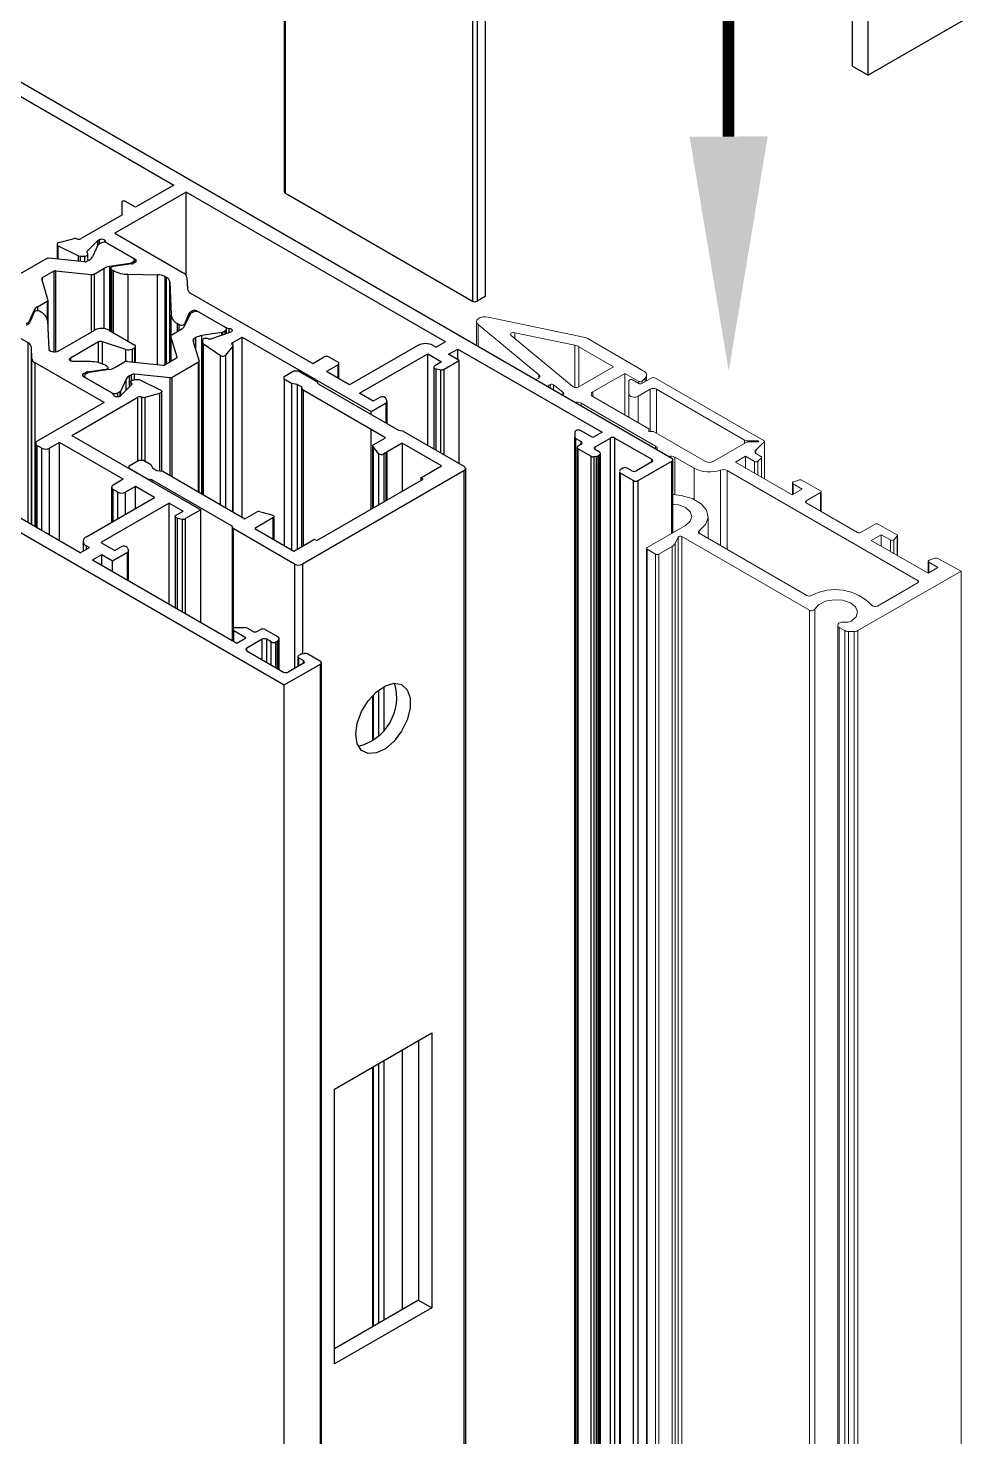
# Model space of a CAD drawing. Header units: millimetres. Extents: x 221 to 2771, y 196 to 840.
# Drawn here: x 2623.4 to 2658.4, y 594.5 to 646.4 of the extents above; entities that cross this region are included whole.
import ezdxf

# ---------------------------------------------------------------- set-up
doc = ezdxf.new("R2010")
doc.units = ezdxf.units.MM

# ---------------------------------------------------------------- blocks, each defined once
blk = doc.blocks.new('Yön Görseli')
at = {"color": 32, "const_width": 0.5}
blk.add_lwpolyline([(1544.066, -90.161), (1544.066, -99.975)], dxfattribs=at)
at = {"color": 32}
blk.add_solid([(1545.732, -99.975), (1542.399, -99.975), (1544.066, -109.975)], dxfattribs=at)
blk = doc.blocks.new('İS.GR.3D-2')
at = {"color": 252, "linetype": 'Continuous'}
for p, q in [((2666.2, 2381.307), (2666.559, 2381.515)), ((2666.2, 2381.202), (2666.2, 2381.307)), ((2666.559, 2381.515), (2666.729, 2381.515)), ((2666.729, 2381.515), (2667.405, 2381.125)), ((2666.467, 2381.047), (2666.2, 2381.202)), ((2666.2, 2381.202), (2666.2, 2375.08)), ((2666.681, 2381.016), (2666.467, 2381.047)), ((2666.467, 2381.047), (2666.467, 2374.926)), ((2666.839, 2380.924), (2666.681, 2381.016)), ((2666.681, 2381.016), (2666.681, 2374.943)), ((2666.9, 2380.798), (2666.839, 2380.924)), ((2666.839, 2380.924), (2666.839, 2375.035)), ((2669.932, 2379.048), (2666.9, 2380.798)), ((2666.9, 2380.798), (2666.9, 2375.07)), ((2667.405, 2381.125), (2667.454, 2381.033)), ((2667.454, 2381.033), (2670.413, 2379.325)), ((2670.413, 2379.325), (2670.565, 2379.301)), ((2670.565, 2379.301), (2672.827, 2377.996)), ((2669.467, 2376.453), (2669.467, 2378.75)), ((2669.678, 2378.473), (2669.479, 2378.721)), ((2669.479, 2378.721), (2669.479, 2376.46)), ((2669.503, 2378.8), (2669.932, 2379.048)), ((2670.553, 2378.844), (2669.875, 2378.453)), ((2671.996, 2378.011), (2670.553, 2378.844)), ((2670.553, 2378.844), (2670.553, 2377.08)), ((2660.488, 2378.011), (2660.847, 2378.218)), ((2660.847, 2378.218), (2661.018, 2378.218)), ((2661.018, 2378.218), (2661.292, 2378.06)), ((2669.678, 2378.473), (2669.678, 2376.575)), ((2669.875, 2378.453), (2669.875, 2376.689)), ((2660.488, 2377.913), (2660.488, 2378.011)), ((2661.164, 2377.523), (2660.488, 2377.913)), ((2661.292, 2378.06), (2661.347, 2377.937)), ((2661.347, 2377.937), (2661.505, 2377.846)), ((2661.505, 2377.846), (2661.724, 2377.811)), ((2661.724, 2377.811), (2664.756, 2376.061)), ((2672.827, 2377.83), (2666.873, 2374.394)), ((2671.235, 2377.572), (2671.996, 2378.011)), ((2672.827, 2377.83), (2672.827, 2327.992)), ((2672.886, 2377.927), (2672.886, 2328.075)), ((2661.322, 2377.495), (2661.164, 2377.523)), ((2664.282, 2375.787), (2661.322, 2377.495)), ((2661.322, 2377.495), (2661.322, 2377.432)), ((2667.405, 2375.263), (2671.32, 2377.523)), ((2671.32, 2377.523), (2671.235, 2377.572)), ((2671.235, 2377.572), (2671.235, 2377.473)), ((2664.756, 2376.061), (2665.185, 2376.308)), ((2665.787, 2376.094), (2665.116, 2375.706)), ((2665.323, 2376.322), (2665.753, 2376.207)), ((2665.787, 2376.094), (2665.787, 2375.318)), ((2665.823, 2376.143), (2665.823, 2375.298)), ((2664.324, 2375.699), (2664.282, 2375.787)), ((2664.282, 2375.787), (2664.282, 2371.576)), ((2666.586, 2374.394), (2664.324, 2375.699)), ((2664.324, 2375.699), (2664.324, 2371.552)), ((2665.116, 2375.706), (2666.559, 2374.873)), ((2666.559, 2374.873), (2667.32, 2375.312)), ((2667.32, 2375.312), (2667.405, 2375.263)), ((2666.586, 2374.394), (2666.586, 2370.552)), ((2666.873, 2374.394), (2666.873, 2371.089)), ((2669.875, 2369.879), (2669.875, 2368.279)), ((2669.467, 2367.888), (2669.467, 2369.556)), ((2669.479, 2369.568), (2669.479, 2367.896)), ((2669.678, 2369.748), (2669.678, 2368.062)), ((2668.053, 2355.049), (2671.647, 2357.123)), ((2671.159, 2356.842), (2671.159, 2347.277)), ((2671.647, 2357.123), (2671.647, 2346.996)), ((2670.553, 2356.492), (2670.553, 2346.927)), ((2669.467, 2346.301), (2669.467, 2355.865)), ((2669.479, 2355.872), (2669.479, 2346.307)), ((2669.678, 2355.987), (2669.678, 2346.423)), ((2669.875, 2356.1), (2669.875, 2346.536)), ((2668.053, 2344.922), (2668.053, 2355.049)), ((2671.159, 2347.277), (2668.053, 2345.485)), ((2671.647, 2346.996), (2668.053, 2344.922)), ((2671.159, 2347.277), (2671.647, 2346.996)), ((2669.875, 2334.519), (2669.875, 2332.92)), ((2669.467, 2332.529), (2669.467, 2334.197)), ((2669.479, 2334.209), (2669.479, 2332.537)), ((2669.678, 2334.389), (2669.678, 2332.703)), ((2672.827, 2327.992), (2667.572, 2324.959))]:
    blk.add_line(p, q, dxfattribs=at)
at = {"color": 252, "linetype": 'Continuous', "flags": 128}
for points in [[(2669.479, 2378.721), (2669.472, 2378.731), (2669.468, 2378.741), (2669.467, 2378.752), (2669.469, 2378.763), (2669.474, 2378.773), (2669.481, 2378.783), (2669.491, 2378.792), (2669.503, 2378.8)], [(2665.753, 2376.207), (2665.777, 2376.198), (2665.798, 2376.186), (2665.813, 2376.172), (2665.821, 2376.156), (2665.823, 2376.139), (2665.818, 2376.122), (2665.805, 2376.107), (2665.787, 2376.094)], [(2668.844, 2368.122), (2668.898, 2368.53), (2669.056, 2368.958), (2669.299, 2369.357), (2669.603, 2369.686), (2669.933, 2369.908), (2670.254, 2370), (2670.531, 2369.951), (2670.735, 2369.766), (2670.842, 2369.466), (2670.842, 2369.084), (2670.735, 2368.66), (2670.531, 2368.241), (2670.254, 2367.871), (2669.933, 2367.592), (2669.603, 2367.433), (2669.299, 2367.412), (2669.056, 2367.53), (2668.898, 2367.776), (2668.844, 2368.122)], [(2668.844, 2332.762), (2668.898, 2333.171), (2669.056, 2333.598), (2669.299, 2333.998), (2669.603, 2334.327), (2669.933, 2334.549), (2670.254, 2334.64), (2670.531, 2334.591), (2670.735, 2334.407), (2670.842, 2334.107), (2670.842, 2333.724), (2670.735, 2333.3), (2670.531, 2332.881), (2670.254, 2332.512), (2669.933, 2332.233), (2669.603, 2332.074), (2669.299, 2332.052), (2669.056, 2332.171), (2668.898, 2332.416), (2668.844, 2332.762)]]:
    blk.add_lwpolyline(points, dxfattribs=at)
at = {"color": 252, "linetype": 'Continuous'}
for centre, radius, start, end in [((2669.791, 2378.603), 0.172, 229.011, 299.3253), ((2672.795, 2377.913), 0.0887, 290.7714, 69.2286), ((2665.272, 2376.139), 0.191, 74.5658, 117.0978), ((2666.729, 2374.671), 0.313, 242.616, 297.384), ((2668.508, 2369.476), 1.842, 283.4786, 16.539), ((2668.508, 2334.117), 1.842, 283.4786, 16.539), ((2672.784, 2328.085), 0.102, 294.3654, 354.301)]:
    blk.add_arc(centre, radius, start, end, dxfattribs=at)

msp = doc.modelspace()

# ---------------------------------------------------------------- linework, layer by layer
at = {"color": 252, "linetype": 'Continuous'}
for p, q in [((2639.782, 662.009), (2639.782, 636.357)), ((2639.951, 662.037), (2639.951, 636.357)), ((2632.845, 657.859), (2632.845, 640.39)), ((2632.88, 657.893), (2632.88, 640.341)), ((2654.375, 644.683), (2654.375, 656.55)), ((2653.79, 645.021), (2653.79, 656.353)), ((2640.245, 648.534), (2640.245, 636.527)), ((2658.449, 647.036), (2654.375, 644.683)), ((2647.129, 630.563), (2620.74, 645.798)), ((2653.79, 645.021), (2654.375, 644.683)), ((2622.493, 644.263), (2628.772, 640.638)), ((2628.772, 640.638), (2627.358, 639.821)), ((2629.225, 640.377), (2626.594, 638.858)), ((2626.854, 640.001), (2626.854, 639.53)), ((2627.358, 639.821), (2626.99, 640.034)), ((2638.785, 634.858), (2629.225, 640.377)), ((2629.225, 637.316), (2629.225, 640.377)), ((2632.88, 640.341), (2639.782, 636.357)), ((2632.998, 640.273), (2639.782, 636.357)), ((2626.854, 639.53), (2625.35, 638.662)), ((2624.466, 638.45), (2624.466, 637.914)), ((2624.509, 638.397), (2625.257, 638.034)), ((2624.509, 637.91), (2624.509, 638.397)), ((2625.08, 638.659), (2624.536, 638.513)), ((2625.578, 638.203), (2625.972, 638.597)), ((2625.975, 638.426), (2625.776, 637.998)), ((2625.972, 638.597), (2626.029, 638.63)), ((2625.972, 638.419), (2625.972, 638.597)), ((2626.085, 638.499), (2625.997, 638.448)), ((2626.029, 638.466), (2626.029, 638.63)), ((2626.233, 638.524), (2626.233, 638.585)), ((2626.292, 638.51), (2627.358, 637.895)), ((2626.292, 638.509), (2626.292, 638.51)), ((2627.273, 637.944), (2626.312, 638.499)), ((2626.594, 638.858), (2629.139, 637.389)), ((2624.086, 637.933), (2623.106, 637.367)), ((2625.473, 637.812), (2624.157, 637.946)), ((2625.257, 637.833), (2625.257, 638.034)), ((2625.334, 638.018), (2625.486, 638.018)), ((2625.334, 637.826), (2625.334, 638.018)), ((2625.486, 637.811), (2625.486, 638.018)), ((2625.578, 638.134), (2625.578, 638.203)), ((2625.59, 638.122), (2625.578, 638.134)), ((2625.652, 637.873), (2625.578, 637.831)), ((2625.606, 637.847), (2625.606, 638.088)), ((2627.32, 637.775), (2627.32, 637.878)), ((2627.358, 637.797), (2627.358, 637.895)), ((2624.344, 637.461), (2623.924, 637.218)), ((2624.344, 637.461), (2624.344, 634.483)), ((2624.414, 637.474), (2625.73, 637.34)), ((2624.414, 637.474), (2624.414, 634.486)), ((2625.836, 637.359), (2626.19, 637.563)), ((2625.836, 637.359), (2625.836, 635.285)), ((2626.19, 637.563), (2626.19, 635.346)), ((2627.147, 637.75), (2626.405, 637.635)), ((2626.405, 637.635), (2626.405, 635.277)), ((2626.446, 637.568), (2626.446, 635.254)), ((2626.481, 637.519), (2626.543, 637.484)), ((2626.481, 635.233), (2626.481, 637.519)), ((2627.219, 637.731), (2626.538, 637.636)), ((2626.543, 635.198), (2626.543, 637.484)), ((2627.089, 637.349), (2628.175, 637.333)), ((2627.089, 634.882), (2627.089, 637.349)), ((2627.147, 637.75), (2627.147, 637.721)), ((2627.273, 637.813), (2627.185, 637.762)), ((2627.185, 637.762), (2627.185, 637.726)), ((2627.273, 637.813), (2627.273, 637.748)), ((2627.358, 637.797), (2627.275, 637.749)), ((2624.133, 636.418), (2623.901, 637.178)), ((2623.924, 637.218), (2623.924, 637.105)), ((2625.73, 637.34), (2625.73, 635.224)), ((2628.175, 634.026), (2628.175, 637.333)), ((2628.448, 637.266), (2628.506, 637.232)), ((2628.448, 634.017), (2628.448, 637.266)), ((2628.506, 634.051), (2628.506, 637.232)), ((2628.623, 637.075), (2628.675, 635.845)), ((2628.623, 634.118), (2628.623, 637.075)), ((2629.256, 637.231), (2629.274, 636.814)), ((2623.747, 636.153), (2624.1, 636.357)), ((2624.1, 636.357), (2624.1, 635.721)), ((2624.135, 635.231), (2624.135, 636.406)), ((2629.391, 636.656), (2633.892, 634.058)), ((2640.245, 636.527), (2639.951, 636.357)), ((2623.402, 634.823), (2621.588, 635.87)), ((2623.622, 636.029), (2623.423, 635.6)), ((2623.621, 635.952), (2623.456, 635.559)), ((2623.622, 636.029), (2623.622, 635.954)), ((2623.747, 636.153), (2623.747, 636.004)), ((2623.884, 635.949), (2623.823, 635.984)), ((2628.675, 635.109), (2628.675, 635.845)), ((2629.37, 635.879), (2629.171, 635.45)), ((2629.172, 635.527), (2629.336, 635.92)), ((2629.336, 635.808), (2629.336, 635.92)), ((2629.368, 635.953), (2629.451, 636.001)), ((2629.368, 635.876), (2629.368, 635.953)), ((2629.479, 635.952), (2629.391, 635.901)), ((2629.451, 635.935), (2629.451, 636.001)), ((2629.621, 636.001), (2630.687, 635.385)), ((2629.621, 635.977), (2629.621, 636.001)), ((2629.706, 635.952), (2630.667, 635.397)), ((2623.402, 635.578), (2623.313, 635.527)), ((2623.342, 635.478), (2623.425, 635.526)), ((2623.402, 635.578), (2623.402, 635.513)), ((2623.423, 635.6), (2623.423, 635.525)), ((2624.118, 635.634), (2624.162, 634.595)), ((2624.504, 634.516), (2625.831, 635.282)), ((2626.396, 635.282), (2627.33, 634.743)), ((2628.693, 635.122), (2629.046, 635.326)), ((2628.909, 635.53), (2628.97, 635.495)), ((2628.909, 635.247), (2628.909, 635.53)), ((2628.97, 635.282), (2628.97, 635.495)), ((2629.172, 635.453), (2629.172, 635.527)), ((2630.667, 635.266), (2630.579, 635.215)), ((2630.667, 635.144), (2630.667, 635.266)), ((2630.687, 635.382), (2630.687, 635.385)), ((2630.714, 635.16), (2630.714, 635.331)), ((2630.816, 635.194), (2630.816, 635.351)), ((2623.402, 628.194), (2623.402, 634.823)), ((2625.995, 634.855), (2624.961, 634.258)), ((2625.995, 634.094), (2625.995, 634.855)), ((2627.004, 634.578), (2626.14, 634.866)), ((2626.14, 634.048), (2626.14, 634.866)), ((2628.658, 635.073), (2628.658, 634.138)), ((2628.892, 634.301), (2628.659, 635.061)), ((2628.659, 634.139), (2628.659, 635.061)), ((2629.477, 634.912), (2629.709, 634.153)), ((2629.584, 635.016), (2629.51, 634.973)), ((2629.51, 634.803), (2629.51, 634.973)), ((2629.584, 634.562), (2629.584, 635.016)), ((2630.542, 635.202), (2629.799, 635.088)), ((2629.799, 629.259), (2629.799, 635.088)), ((2629.835, 634.92), (2629.835, 634.832)), ((2629.835, 629.238), (2629.835, 634.832)), ((2629.863, 634.788), (2630.491, 634.356)), ((2629.863, 629.222), (2629.863, 634.788)), ((2630.035, 634.973), (2630.015, 634.98)), ((2630.837, 635.201), (2630.155, 634.973)), ((2630.542, 635.102), (2630.542, 635.202)), ((2630.579, 635.115), (2630.579, 635.215)), ((2630.894, 635.233), (2630.837, 635.201)), ((2630.95, 634.841), (2631.29, 635.037)), ((2630.95, 634.737), (2630.95, 634.841)), ((2631.29, 635.037), (2636.041, 632.294)), ((2631.29, 628.399), (2631.29, 635.037)), ((2638.785, 634.858), (2638.446, 634.662)), ((2623.537, 634.247), (2623.519, 634.665)), ((2623.519, 628.126), (2623.519, 634.665)), ((2623.537, 628.116), (2623.537, 634.247)), ((2624.961, 634.258), (2624.961, 634.16)), ((2627.004, 634.137), (2627.004, 634.578)), ((2627.33, 634.645), (2627.245, 634.596)), ((2627.245, 634.121), (2627.245, 634.596)), ((2627.33, 634.112), (2627.33, 634.645)), ((2627.365, 634.108), (2627.365, 634.694)), ((2628.869, 634.261), (2628.449, 634.018)), ((2628.892, 634.285), (2628.892, 634.301)), ((2630.491, 628.86), (2630.491, 634.356)), ((2630.691, 634.371), (2630.945, 634.685)), ((2630.691, 628.744), (2630.691, 634.371)), ((2630.945, 628.598), (2630.945, 634.685)), ((2630.956, 628.591), (2630.956, 634.715)), ((2633.892, 634.058), (2634.316, 634.303)), ((2634.486, 634.303), (2634.825, 634.107)), ((2637.767, 634.727), (2635.249, 633.274)), ((2635.617, 632.964), (2638.134, 634.417)), ((2638.134, 634.417), (2638.644, 634.123)), ((2638.134, 631.041), (2638.134, 634.417)), ((2638.332, 634.727), (2638.446, 634.662)), ((2638.898, 634.401), (2639.238, 634.596)), ((2639.294, 634.172), (2638.898, 634.401)), ((2639.238, 634.596), (2644.569, 631.535)), ((2639.238, 634.205), (2639.238, 634.596)), ((2626.198, 632.621), (2623.654, 634.09)), ((2623.654, 628.048), (2623.654, 634.09)), ((2625.704, 634.13), (2625.043, 634.14)), ((2625.435, 633.682), (2625.518, 633.73)), ((2625.518, 633.665), (2625.518, 633.73)), ((2625.608, 633.717), (2625.52, 633.666)), ((2626.255, 633.843), (2625.574, 633.748)), ((2625.574, 633.697), (2625.574, 633.748)), ((2626.388, 633.844), (2625.645, 633.729)), ((2626.25, 633.995), (2626.312, 633.96)), ((2626.255, 633.823), (2626.255, 633.843)), ((2626.347, 633.838), (2626.347, 633.911)), ((2626.603, 633.916), (2626.957, 634.12)), ((2627.063, 634.139), (2628.379, 634.005)), ((2629.687, 634.112), (2628.707, 633.546)), ((2629.687, 629.324), (2629.687, 634.112)), ((2629.71, 629.31), (2629.71, 634.145)), ((2634.825, 634.009), (2634.401, 633.764)), ((2635.249, 633.274), (2634.401, 633.764)), ((2634.825, 633.519), (2634.825, 634.009)), ((2634.86, 633.499), (2634.86, 634.058)), ((2638.354, 633.927), (2638.354, 630.914)), ((2638.644, 634.123), (2638.389, 633.976)), ((2638.443, 633.86), (2638.621, 633.832)), ((2638.443, 630.863), (2638.443, 633.86)), ((2638.621, 630.76), (2638.621, 633.832)), ((2638.737, 633.85), (2639.294, 634.172)), ((2638.737, 630.693), (2638.737, 633.85)), ((2639.294, 630.372), (2639.294, 634.172)), ((2613.527, 633.372), (2632.845, 622.22)), ((2625.435, 633.584), (2625.435, 633.682)), ((2626.501, 632.968), (2625.435, 633.584)), ((2625.473, 633.6), (2625.473, 633.562)), ((2626.481, 632.98), (2625.52, 633.535)), ((2627.016, 633.481), (2626.817, 633.053)), ((2626.821, 632.882), (2627.215, 633.276)), ((2627.016, 633.078), (2627.016, 633.481)), ((2627.214, 633.648), (2627.141, 633.606)), ((2627.141, 633.202), (2627.141, 633.606)), ((2627.187, 633.391), (2627.187, 633.248)), ((2627.203, 633.357), (2627.215, 633.345)), ((2627.203, 633.264), (2627.203, 633.357)), ((2627.214, 633.435), (2627.214, 633.648)), ((2627.215, 633.276), (2627.215, 633.345)), ((2627.459, 633.461), (2627.307, 633.461)), ((2628.636, 633.533), (2627.32, 633.667)), ((2627.32, 633.461), (2627.32, 633.667)), ((2628.284, 633.082), (2627.536, 633.444)), ((2628.636, 629.93), (2628.636, 633.533)), ((2628.707, 629.89), (2628.707, 633.546)), ((2625.011, 631.412), (2627.443, 632.817)), ((2626.796, 633.031), (2626.708, 632.98)), ((2626.708, 632.831), (2626.708, 632.98)), ((2626.764, 632.849), (2626.821, 632.882)), ((2626.796, 632.868), (2626.796, 633.031)), ((2626.817, 632.88), (2626.817, 633.053)), ((2627.443, 630.472), (2627.443, 632.817)), ((2627.595, 630.496), (2627.595, 632.825)), ((2627.713, 632.82), (2628.257, 632.966)), ((2627.713, 630.463), (2627.713, 632.82)), ((2628.257, 630.105), (2628.257, 632.966)), ((2628.327, 630.094), (2628.327, 633.029)), ((2636.126, 632.67), (2635.617, 632.964)), ((2636.381, 632.817), (2636.126, 632.67)), ((2636.629, 632.683), (2636.582, 632.786)), ((2625.322, 627.086), (2615.762, 632.604)), ((2626.198, 632.621), (2623.738, 631.2)), ((2636.041, 632.294), (2636.598, 632.616)), ((2636.041, 632.186), (2636.041, 632.294)), ((2636.598, 631.864), (2636.598, 632.616)), ((2636.633, 631.844), (2636.633, 632.665)), ((2623.679, 631.119), (2623.679, 628.034)), ((2624.558, 631.151), (2624.19, 630.939)), ((2626.906, 629.796), (2624.558, 631.151)), ((2624.558, 627.526), (2624.558, 631.151)), ((2625.011, 631.412), (2629.762, 628.669)), ((2636.041, 628.694), (2636.041, 631.63)), ((2643.558, 631.543), (2643.558, 631.347)), ((2643.558, 575.248), (2643.558, 631.347)), ((2643.593, 631.298), (2643.791, 631.184)), ((2643.593, 575.22), (2643.593, 631.298)), ((2644.216, 631.331), (2643.763, 631.592)), ((2643.791, 631.086), (2643.791, 631.184)), ((2644.569, 631.535), (2644.216, 631.331)), ((2644.3, 630.988), (2644.866, 631.315)), ((2644.866, 574.198), (2644.866, 631.315)), ((2645.036, 631.315), (2646.393, 630.531)), ((2645.036, 574.062), (2645.036, 631.315)), ((2623.738, 631.037), (2623.907, 630.939)), ((2623.738, 628), (2623.738, 631.037)), ((2623.907, 627.902), (2623.907, 630.939)), ((2624.19, 627.739), (2624.19, 630.939)), ((2636.598, 629.015), (2636.598, 630.78)), ((2636.633, 629.036), (2636.633, 630.8)), ((2643.643, 630.972), (2643.643, 575.18)), ((2643.791, 631.086), (2643.678, 631.021)), ((2643.678, 630.923), (2644.155, 630.648)), ((2643.678, 575.152), (2643.678, 630.923)), ((2644.155, 574.77), (2644.155, 630.648)), ((2644.271, 630.63), (2644.36, 630.643)), ((2644.271, 574.676), (2644.271, 630.63)), ((2644.3, 630.89), (2644.3, 630.988)), ((2644.47, 630.792), (2644.3, 630.89)), ((2644.36, 574.605), (2644.36, 630.643)), ((2644.414, 630.661), (2644.47, 630.694)), ((2644.414, 574.562), (2644.414, 630.661)), ((2644.47, 574.516), (2644.47, 630.694)), ((2644.505, 574.488), (2644.505, 630.743)), ((2645.231, 630.14), (2645.207, 630.089)), ((2645.319, 630.204), (2645.262, 630.172)), ((2645.658, 630.106), (2645.488, 630.204)), ((2646.393, 630.433), (2645.828, 630.106)), ((2645.884, 629.747), (2647.129, 630.465)), ((2646.393, 630.433), (2646.393, 630.531)), ((2647.129, 627.804), (2647.129, 630.465)), ((2647.164, 627.824), (2647.164, 630.514)), ((2626.906, 629.796), (2626.538, 629.584)), ((2645.203, 630.071), (2645.203, 573.928)), ((2645.238, 630.022), (2645.715, 629.747)), ((2645.238, 573.9), (2645.238, 630.022)), ((2645.715, 573.517), (2645.715, 629.747)), ((2645.884, 573.381), (2645.884, 629.747)), ((2625.548, 627.673), (2628.065, 629.127)), ((2626.479, 629.502), (2626.479, 628.211)), ((2626.708, 629.322), (2626.538, 629.42)), ((2626.538, 628.245), (2626.538, 629.42)), ((2626.708, 628.343), (2626.708, 629.322)), ((2627.358, 629.535), (2626.99, 629.322)), ((2626.99, 628.506), (2626.99, 629.322)), ((2628.065, 629.127), (2627.358, 629.535)), ((2627.358, 628.718), (2627.358, 629.535)), ((2628.603, 628.914), (2626.085, 627.461)), ((2628.603, 628.914), (2629.112, 628.62)), ((2628.603, 625.191), (2628.603, 628.914)), ((2628.857, 628.473), (2629.112, 628.62)), ((2629.762, 628.669), (2629.205, 628.348)), ((2629.762, 624.522), (2629.762, 628.669)), ((2628.822, 628.424), (2628.822, 625.065)), ((2628.911, 628.358), (2629.089, 628.33)), ((2628.911, 625.013), (2628.911, 628.358)), ((2629.089, 624.91), (2629.089, 628.33)), ((2629.205, 624.844), (2629.205, 628.348)), ((2625.431, 627.51), (2625.431, 627.149)), ((2625.322, 627.086), (2625.661, 627.281)), ((2625.548, 627.347), (2625.661, 627.281)), ((2625.548, 627.216), (2625.548, 627.347)), ((2625.774, 626.824), (2626.114, 627.02)), ((2626.085, 627.461), (2626.594, 627.167)), ((2626.114, 627.02), (2626.51, 626.792)), ((2626.114, 626.628), (2626.114, 627.02)), ((2626.51, 626.792), (2627.067, 627.113)), ((2626.849, 627.314), (2626.594, 627.167)), ((2627.05, 627.283), (2627.098, 627.18)), ((2627.067, 626.078), (2627.067, 627.113)), ((2627.102, 626.058), (2627.102, 627.162)), ((2625.774, 626.824), (2631.092, 623.755)), ((2626.51, 626.4), (2626.51, 626.792)), ((2630.943, 624.261), (2630.943, 623.84)), ((2631.431, 623.951), (2630.979, 624.212)), ((2630.979, 623.82), (2630.979, 624.212)), ((2631.063, 624.33), (2631.403, 624.33)), ((2631.092, 623.755), (2631.431, 623.951)), ((2632.025, 623.902), (2631.459, 623.575)), ((2631.488, 624.31), (2631.686, 624.195)), ((2631.855, 624.195), (2631.968, 624.261)), ((2632.025, 623.15), (2632.025, 623.902)), ((2632.138, 624.261), (2632.615, 623.986)), ((2632.364, 623.804), (2632.195, 623.902)), ((2632.195, 623.052), (2632.195, 623.902)), ((2632.622, 623.867), (2632.646, 623.919)), ((2632.622, 622.806), (2632.622, 623.867)), ((2632.646, 622.792), (2632.646, 623.919)), ((2632.65, 622.79), (2632.65, 623.937)), ((2631.459, 623.477), (2631.459, 623.575)), ((2631.459, 623.477), (2632.817, 622.693)), ((2632.364, 622.954), (2632.364, 623.804)), ((2632.534, 623.804), (2632.591, 623.836)), ((2632.534, 622.857), (2632.534, 623.804)), ((2632.591, 622.824), (2632.591, 623.836)), ((2633.383, 623.314), (2633.439, 623.346)), ((2633.493, 623.364), (2633.582, 623.378)), ((2634.175, 623.085), (2633.698, 623.36)), ((2632.845, 622.22), (2634.175, 622.987)), ((2633.552, 623.02), (2632.987, 622.693)), ((2633.348, 623.265), (2633.348, 622.902)), ((2633.383, 623.216), (2633.552, 623.118)), ((2633.383, 622.922), (2633.383, 623.216)), ((2633.552, 623.02), (2633.552, 623.118)), ((2634.175, 564.224), (2634.175, 622.987)), ((2634.21, 564.244), (2634.21, 623.036)), ((2632.845, 556.896), (2632.845, 622.22))]:
    msp.add_line(p, q, dxfattribs=at)
at = {"color": 21, "linetype": 'Continuous', "lineweight": 15}
for p, q in [((2639.93, 635.6), (2639.93, 634.719)), ((2639.987, 635.494), (2642.234, 633.642)), ((2639.987, 635.494), (2639.987, 634.686)), ((2643.931, 635.023), (2640.359, 635.773)), ((2641.207, 635.092), (2643.498, 633.203)), ((2643.559, 634.732), (2641.346, 635.197)), ((2641.346, 635.197), (2641.346, 634.978)), ((2646.08, 633.797), (2644.004, 634.996)), ((2643.559, 634.732), (2643.559, 633.177)), ((2644.979, 633.943), (2643.705, 634.679)), ((2643.705, 634.679), (2643.705, 633.207)), ((2643.682, 633.194), (2644.979, 633.943)), ((2642.216, 633.523), (2642.109, 633.461)), ((2642.234, 633.642), (2642.234, 633.536)), ((2642.533, 633.217), (2642.652, 633.285)), ((2642.652, 633.285), (2642.652, 633.148)), ((2642.774, 633.279), (2643.112, 633)), ((2642.774, 633.279), (2642.774, 633.078)), ((2644.216, 633.012), (2645.403, 633.698)), ((2645.403, 633.698), (2645.913, 633.404)), ((2645.403, 633.698), (2645.403, 632.163)), ((2645.55, 633.425), (2645.55, 632.939)), ((2645.913, 633.327), (2645.686, 633.458)), ((2645.913, 633.404), (2645.913, 633.327)), ((2646.365, 633.523), (2646.026, 633.327)), ((2646.038, 633.414), (2646.143, 633.519)), ((2646.038, 633.414), (2646.038, 633.335)), ((2646.143, 633.519), (2646.143, 633.395)), ((2646.197, 633.426), (2646.197, 633.634)), ((2650.537, 631.213), (2646.535, 633.523)), ((2643.112, 633), (2643.112, 632.882)), ((2644.216, 633.012), (2644.216, 632.849)), ((2646.28, 631.657), (2644.216, 632.849)), ((2645.55, 632.939), (2645.55, 632.079)), ((2645.891, 632.858), (2646.337, 633.115)), ((2645.891, 632.858), (2645.891, 631.882)), ((2646.337, 633.115), (2646.337, 631.559)), ((2646.563, 633.115), (2649.809, 631.241)), ((2646.563, 633.115), (2646.563, 631.494)), ((2646.535, 631.02), (2643.791, 632.604)), ((2643.791, 632.604), (2643.791, 632.49)), ((2646.28, 631.559), (2646.28, 631.657)), ((2646.45, 631.559), (2646.28, 631.559)), ((2648.373, 630.449), (2646.45, 631.559)), ((2649.852, 631.139), (2648.656, 630.449)), ((2649.809, 631.241), (2649.809, 631.114)), ((2649.95, 631.208), (2650.309, 631.208)), ((2649.95, 631.208), (2649.95, 631.17)), ((2650.309, 631.173), (2649.994, 631.173)), ((2650.223, 630.873), (2650.542, 631.192)), ((2650.309, 631.208), (2650.309, 631.173)), ((2650.542, 631.192), (2650.542, 629.817)), ((2650.546, 629.815), (2650.546, 631.2)), ((2646.535, 631.02), (2646.535, 630.906)), ((2647.949, 630.204), (2647.242, 630.612)), ((2647.242, 630.612), (2647.242, 629.226)), ((2649.476, 630.432), (2649.844, 630.645)), ((2649.844, 630.645), (2650.181, 630.45)), ((2649.844, 630.645), (2649.844, 630.22)), ((2650.223, 630.873), (2650.223, 630.758)), ((2650.418, 630.64), (2650.255, 630.734)), ((2650.441, 629.875), (2650.441, 630.607)), ((2647.949, 630.204), (2647.949, 629.054)), ((2648.928, 630.135), (2648.928, 627.353)), ((2656.208, 626.056), (2649.173, 630.118)), ((2649.173, 630.118), (2649.173, 627.211)), ((2651.569, 629.224), (2649.476, 630.432)), ((2650.181, 630.45), (2650.181, 630.026)), ((2650.306, 630.46), (2650.431, 630.584)), ((2650.306, 630.46), (2650.306, 629.953)), ((2650.431, 630.584), (2650.431, 629.882)), ((2651.577, 629.663), (2651.577, 629.229)), ((2651.601, 629.631), (2651.937, 629.436)), ((2651.601, 629.631), (2651.601, 629.242)), ((2651.832, 629.775), (2651.617, 629.703)), ((2652.616, 629.371), (2651.929, 629.768)), ((2651.937, 629.436), (2651.569, 629.224)), ((2652.079, 628.996), (2652.616, 629.306)), ((2652.616, 629.306), (2652.616, 628.62)), ((2652.639, 628.606), (2652.639, 629.338)), ((2652.079, 628.996), (2652.079, 628.93)), ((2653.974, 627.836), (2652.079, 628.93)), ((2647.638, 628.097), (2646.224, 627.281)), ((2648.472, 627.616), (2648.472, 628.424)), ((2654.624, 628.146), (2654.087, 627.836)), ((2655.424, 627.75), (2654.737, 628.146)), ((2647.251, 627.428), (2647.363, 627.669)), ((2647.363, 627.669), (2647.363, 572.194)), ((2647.497, 627.689), (2652.202, 624.973)), ((2647.497, 627.689), (2647.497, 572.087)), ((2648.137, 627.899), (2648.137, 627.81)), ((2648.144, 627.805), (2652.11, 625.516)), ((2654.483, 627.542), (2654.85, 627.755)), ((2656.576, 626.334), (2654.483, 627.542)), ((2654.85, 627.755), (2655.187, 627.56)), ((2654.85, 627.755), (2654.85, 627.33)), ((2655.187, 627.56), (2655.187, 627.136)), ((2655.313, 627.57), (2655.437, 627.694)), ((2655.313, 627.57), (2655.313, 627.063)), ((2655.437, 627.694), (2655.437, 626.991)), ((2655.448, 626.985), (2655.448, 627.717)), ((2646.2, 627.248), (2646.2, 573.127)), ((2646.224, 627.216), (2646.535, 627.036)), ((2646.224, 627.216), (2646.224, 573.108)), ((2646.535, 627.036), (2646.535, 572.859)), ((2646.648, 627.036), (2647.147, 627.324)), ((2646.648, 627.036), (2646.648, 572.768)), ((2647.147, 627.324), (2647.147, 572.367)), ((2647.251, 627.428), (2647.251, 572.284)), ((2656.943, 626.546), (2656.576, 626.334)), ((2656.584, 626.773), (2656.584, 626.339)), ((2656.607, 626.74), (2656.943, 626.546)), ((2656.607, 626.74), (2656.607, 626.352)), ((2656.839, 626.885), (2656.624, 626.813)), ((2657.792, 626.416), (2656.935, 626.878)), ((2653.99, 624.221), (2657.792, 626.416)), ((2654.709, 625.125), (2656.208, 625.991)), ((2656.208, 626.056), (2656.208, 625.991)), ((2657.792, 626.416), (2657.792, 561.092)), ((2652.202, 624.973), (2652.202, 573.033)), ((2652.404, 625.005), (2652.404, 573.149)), ((2653.246, 624.418), (2653.246, 573.17)), ((2653.6, 624.534), (2653.446, 624.534)), ((2653.304, 624.336), (2653.504, 624.221)), ((2653.304, 624.336), (2653.304, 573.204)), ((2653.504, 624.221), (2653.504, 573.319)), ((2653.646, 624.187), (2653.849, 624.187)), ((2653.646, 624.187), (2653.646, 573.401)), ((2653.849, 624.187), (2653.849, 573.518)), ((2653.99, 624.221), (2653.99, 573.6))]:
    msp.add_line(p, q, dxfattribs=at)
at = {"color": 252, "linetype": 'Continuous', "flags": 128}
for points in [[(2626.99, 640.034), (2626.972, 640.042), (2626.949, 640.046), (2626.926, 640.047), (2626.903, 640.044), (2626.883, 640.037), (2626.867, 640.027), (2626.857, 640.014), (2626.854, 640.001)], [(2624.536, 638.513), (2624.51, 638.503), (2624.489, 638.491), (2624.475, 638.476), (2624.467, 638.459), (2624.467, 638.442), (2624.474, 638.425), (2624.489, 638.41), (2624.509, 638.397)], [(2626.029, 638.63), (2626.056, 638.641), (2626.088, 638.648), (2626.123, 638.65), (2626.156, 638.645), (2626.186, 638.636), (2626.21, 638.622), (2626.226, 638.604), (2626.233, 638.585)], [(2625.486, 638.018), (2625.517, 638.021), (2625.546, 638.028), (2625.571, 638.039), (2625.59, 638.053), (2625.602, 638.07), (2625.606, 638.088), (2625.602, 638.105), (2625.59, 638.122)], [(2626.538, 637.636), (2626.508, 637.629), (2626.483, 637.618), (2626.463, 637.604), (2626.451, 637.587), (2626.446, 637.569), (2626.45, 637.551), (2626.462, 637.534), (2626.481, 637.519)], [(2630.816, 635.351), (2630.85, 635.347), (2630.88, 635.338), (2630.904, 635.324), (2630.921, 635.307), (2630.928, 635.287), (2630.926, 635.268), (2630.914, 635.249), (2630.894, 635.233)], [(2630.015, 634.98), (2629.986, 634.987), (2629.955, 634.989), (2629.924, 634.987), (2629.895, 634.98), (2629.87, 634.969), (2629.851, 634.955), (2629.839, 634.938), (2629.835, 634.92)], [(2630.936, 634.754), (2630.926, 634.764), (2630.919, 634.775), (2630.915, 634.787), (2630.916, 634.799), (2630.919, 634.811), (2630.927, 634.822), (2630.937, 634.832), (2630.95, 634.841)], [(2624.504, 634.516), (2624.457, 634.496), (2624.402, 634.485), (2624.344, 634.483), (2624.288, 634.49), (2624.238, 634.507), (2624.198, 634.532), (2624.172, 634.562), (2624.162, 634.595)], [(2625.043, 634.14), (2625.009, 634.143), (2624.978, 634.152), (2624.952, 634.166), (2624.935, 634.183), (2624.927, 634.203), (2624.929, 634.223), (2624.941, 634.242), (2624.961, 634.258)], [(2626.255, 633.843), (2626.285, 633.85), (2626.31, 633.861), (2626.33, 633.875), (2626.342, 633.892), (2626.347, 633.91), (2626.343, 633.928), (2626.331, 633.945), (2626.312, 633.96)], [(2638.389, 633.976), (2638.37, 633.962), (2638.358, 633.945), (2638.354, 633.927), (2638.358, 633.909), (2638.37, 633.892), (2638.389, 633.878), (2638.414, 633.867), (2638.443, 633.86)], [(2627.203, 633.357), (2627.191, 633.373), (2627.187, 633.391), (2627.191, 633.409), (2627.203, 633.426), (2627.222, 633.44), (2627.247, 633.451), (2627.276, 633.458), (2627.307, 633.461)], [(2626.764, 632.849), (2626.737, 632.838), (2626.705, 632.831), (2626.67, 632.829), (2626.637, 632.834), (2626.607, 632.843), (2626.583, 632.857), (2626.567, 632.875), (2626.56, 632.894)], [(2628.284, 633.082), (2628.304, 633.069), (2628.318, 633.054), (2628.326, 633.037), (2628.326, 633.02), (2628.318, 633.003), (2628.303, 632.988), (2628.283, 632.975), (2628.257, 632.966)], [(2643.763, 631.592), (2643.735, 631.604), (2643.702, 631.611), (2643.666, 631.612), (2643.632, 631.607), (2643.602, 631.597), (2643.578, 631.582), (2643.563, 631.563), (2643.558, 631.543)], [(2628.911, 628.358), (2628.882, 628.364), (2628.857, 628.375), (2628.838, 628.39), (2628.826, 628.406), (2628.822, 628.424), (2628.826, 628.442), (2628.838, 628.459), (2628.857, 628.473)], [(2631.063, 624.33), (2631.029, 624.327), (2630.997, 624.318), (2630.971, 624.305), (2630.952, 624.287), (2630.944, 624.268), (2630.946, 624.247), (2630.958, 624.228), (2630.979, 624.212)]]:
    msp.add_lwpolyline(points, dxfattribs=at)
at = {"color": 21, "linetype": 'Continuous', "lineweight": 15, "flags": 128}
for points in [[(2640.359, 635.773), (2640.26, 635.784), (2640.16, 635.777), (2640.069, 635.752), (2639.996, 635.712), (2639.948, 635.661), (2639.93, 635.604), (2639.943, 635.546), (2639.987, 635.494)], [(2641.346, 635.197), (2641.309, 635.201), (2641.271, 635.199), (2641.237, 635.189), (2641.21, 635.174), (2641.192, 635.155), (2641.185, 635.134), (2641.19, 635.112), (2641.207, 635.092)], [(2646.143, 633.519), (2646.171, 633.553), (2646.189, 633.589), (2646.197, 633.627), (2646.194, 633.664), (2646.18, 633.701), (2646.156, 633.736), (2646.122, 633.769), (2646.08, 633.797)], [(2642.234, 633.642), (2642.248, 633.628), (2642.257, 633.613), (2642.262, 633.597), (2642.262, 633.581), (2642.257, 633.565), (2642.248, 633.55), (2642.234, 633.536), (2642.216, 633.523)], [(2645.686, 633.458), (2645.667, 633.466), (2645.645, 633.471), (2645.622, 633.471), (2645.599, 633.468), (2645.579, 633.461), (2645.563, 633.451), (2645.553, 633.439), (2645.55, 633.425)], [(2645.55, 632.939), (2645.558, 632.906), (2645.583, 632.875), (2645.623, 632.85), (2645.673, 632.833), (2645.73, 632.824), (2645.789, 632.826), (2645.844, 632.838), (2645.891, 632.858)], [(2650.309, 631.208), (2650.32, 631.206), (2650.33, 631.203), (2650.337, 631.197), (2650.339, 631.19), (2650.337, 631.184), (2650.33, 631.178), (2650.32, 631.174), (2650.309, 631.173)], [(2650.542, 631.192), (2650.544, 631.194), (2650.545, 631.197), (2650.546, 631.2), (2650.546, 631.203), (2650.545, 631.205), (2650.543, 631.208), (2650.54, 631.211), (2650.537, 631.213)], [(2646.571, 630.885), (2646.578, 630.894), (2646.59, 630.916), (2646.594, 630.939), (2646.59, 630.961), (2646.578, 630.983), (2646.56, 631.003), (2646.535, 631.02)], [(2650.255, 630.734), (2650.234, 630.748), (2650.217, 630.764), (2650.205, 630.782), (2650.198, 630.8), (2650.197, 630.819), (2650.2, 630.838), (2650.209, 630.856), (2650.223, 630.873)], [(2650.431, 630.584), (2650.436, 630.591), (2650.44, 630.598), (2650.441, 630.606), (2650.441, 630.613), (2650.438, 630.621), (2650.433, 630.628), (2650.426, 630.634), (2650.418, 630.64)], [(2651.617, 629.703), (2651.603, 629.697), (2651.591, 629.689), (2651.582, 629.679), (2651.578, 629.669), (2651.578, 629.659), (2651.582, 629.648), (2651.589, 629.639), (2651.601, 629.631)], [(2647.164, 629.23), (2647.47, 629.199), (2647.885, 629.082), (2648.212, 628.893), (2648.415, 628.654), (2648.471, 628.389), (2648.375, 628.128), (2648.137, 627.899)], [(2647.164, 628.883), (2647.378, 628.851), (2647.638, 628.751), (2647.811, 628.601), (2647.872, 628.424), (2647.811, 628.247), (2647.638, 628.097)], [(2648.137, 627.899), (2648.124, 627.889), (2648.115, 627.877), (2648.11, 627.865), (2648.109, 627.852), (2648.112, 627.839), (2648.119, 627.827), (2648.129, 627.815), (2648.144, 627.805)], [(2655.437, 627.694), (2655.443, 627.701), (2655.446, 627.708), (2655.448, 627.716), (2655.447, 627.723), (2655.444, 627.731), (2655.439, 627.738), (2655.433, 627.744), (2655.424, 627.75)], [(2656.624, 626.813), (2656.609, 626.807), (2656.597, 626.799), (2656.589, 626.789), (2656.584, 626.779), (2656.584, 626.769), (2656.588, 626.758), (2656.596, 626.749), (2656.607, 626.74)], [(2652.404, 625.005), (2652.544, 625.176), (2652.791, 625.3), (2653.102, 625.357), (2653.428, 625.337), (2653.712, 625.243), (2653.907, 625.092), (2653.981, 624.908), (2653.922, 624.722), (2653.739, 624.566)], [(2653.446, 624.534), (2653.388, 624.529), (2653.335, 624.514), (2653.291, 624.491), (2653.261, 624.462), (2653.247, 624.429), (2653.25, 624.396), (2653.269, 624.364), (2653.304, 624.336)]]:
    msp.add_lwpolyline(points, dxfattribs=at)
at = {"color": 252, "linetype": 'Continuous'}
for centre, radius, start, end in [((2632.905, 640.396), 0.0604, 185.6938, 245.6263), ((2625.13, 638.47), 0.196, 69.8509, 104.891), ((2625.264, 638.829), 0.188, 249.2279, 297.08), ((2626.021, 638.402), 0.0516, 117.6546, 152.3374), ((2626.198, 638.281), 0.246, 62.6107, 117.3887), ((2626.336, 638.605), 0.105, 191.3053, 244.7423), ((2624.142, 637.826), 0.121, 83.0765, 117.5495), ((2625.332, 638.198), 0.18, 245.4762, 270.7922), ((2625.608, 638.168), 0.0459, 131.0761, 228.9239), ((2625.516, 638.134), 0.294, 297.6423, 332.3514), ((2627.248, 637.878), 0.0699, 290.7809, 69.2173), ((2627.34, 637.846), 0.0524, 290.7797, 69.2172), ((2624.4, 637.354), 0.121, 83.0789, 117.5495), ((2625.495, 637.991), 0.181, 263.0771, 297.5547), ((2625.752, 637.52), 0.181, 263.0773, 297.5546), ((2626.492, 637.016), 0.625, 97.9775, 118.8888), ((2627.083, 638.494), 1.145, 241.8842, 270.3212), ((2627.132, 637.858), 0.109, 277.9654, 298.9018), ((2627.199, 637.887), 0.158, 277.092, 298.8112), ((2629.054, 637.203), 0.205, 7.9063, 65.2775), ((2623.937, 637.184), 0.0364, 111.8695, 190.8537), ((2628.178, 636.761), 0.573, 61.8843, 90.3208), ((2628.42, 637.047), 0.205, 7.9047, 65.2779), ((2624.08, 636.408), 0.0547, 291.8609, 10.8543), ((2629.476, 636.842), 0.205, 187.9076, 245.2761), ((2639.867, 636.521), 0.184, 242.6096, 297.3907), ((2623.741, 635.851), 0.156, 58.492, 139.9423), ((2623.883, 635.892), 0.295, 117.6451, 152.3486), ((2623.713, 635.577), 0.409, 7.9068, 65.2763), ((2629.08, 635.902), 0.409, 187.9069, 245.2763), ((2629.401, 635.889), 0.0722, 117.3926, 154.2242), ((2629.415, 635.855), 0.0515, 117.6232, 152.3694), ((2629.536, 635.837), 0.184, 62.6098, 117.3913), ((2629.593, 635.733), 0.246, 62.6094, 117.3912), ((2623.378, 635.624), 0.0515, 297.6237, 332.3686), ((2623.391, 635.59), 0.0722, 297.3926, 334.2243), ((2626.114, 634.736), 0.615, 62.6095, 117.3909), ((2629.052, 635.628), 0.156, 238.4921, 319.9422), ((2628.91, 635.587), 0.295, 297.6451, 332.3484), ((2630.643, 635.331), 0.0699, 290.7846, 69.2173), ((2630.821, 635.634), 0.283, 241.7639, 269.0239), ((2623.316, 634.637), 0.205, 7.9075, 65.2762), ((2626.081, 634.687), 0.188, 71.6284, 117.0638), ((2628.713, 635.071), 0.0547, 111.8659, 190.8493), ((2629.53, 634.923), 0.0547, 111.8606, 190.8546), ((2629.886, 634.469), 0.625, 97.9776, 118.8887), ((2629.891, 634.837), 0.0563, 184.3738, 240.0875), ((2630.095, 635.161), 0.197, 252.276, 287.7237), ((2630.526, 635.311), 0.109, 277.9833, 298.8836), ((2630.91, 634.715), 0.0464, 320.029, 55.6611), ((2638.05, 634.181), 0.615, 62.609, 117.391), ((2623.739, 634.276), 0.205, 187.9067, 245.277), ((2627.102, 634.876), 0.313, 251.6292, 297.063), ((2627.311, 634.694), 0.0524, 290.7794, 69.2175), ((2628.856, 634.294), 0.0364, 291.8763, 10.8348), ((2630.581, 634.498), 0.168, 237.6681, 311.0247), ((2634.401, 634.139), 0.184, 62.61, 117.3894), ((2625.594, 633.592), 0.158, 97.0922, 118.811), ((2625.661, 633.621), 0.109, 97.965, 118.9021), ((2625.71, 632.985), 1.145, 61.8843, 90.3211), ((2626.301, 634.463), 0.625, 277.9776, 298.8887), ((2627.041, 633.959), 0.181, 83.0796, 117.5523), ((2628.393, 634.125), 0.121, 263.0862, 297.5476), ((2629.673, 634.146), 0.0364, 291.8674, 10.8623), ((2634.807, 634.058), 0.0524, 290.7819, 69.22), ((2638.652, 634.014), 0.184, 260.2283, 297.3555), ((2625.453, 633.633), 0.0524, 110.7817, 249.2152), ((2625.544, 633.6), 0.0699, 110.782, 249.2161), ((2627.277, 633.345), 0.295, 117.6451, 152.3484), ((2627.298, 633.487), 0.181, 83.0775, 117.5546), ((2627.184, 633.311), 0.0459, 311.0704, 48.9301), ((2627.461, 633.281), 0.18, 65.4757, 90.7924), ((2628.651, 633.653), 0.121, 263.0792, 297.5495), ((2626.594, 633.198), 0.246, 242.6098, 297.3896), ((2626.457, 632.873), 0.105, 11.3052, 64.7423), ((2626.772, 633.077), 0.0516, 297.6541, 332.3382), ((2627.528, 632.649), 0.188, 69.2279, 117.08), ((2627.663, 633.009), 0.196, 249.851, 284.8911), ((2636.463, 632.681), 0.158, 41.2266, 121.1875), ((2636.58, 632.665), 0.0528, 290.7441, 19.4635), ((2623.769, 631.119), 0.0873, 110.7811, 249.2176), ((2643.618, 631.353), 0.0604, 185.6974, 245.6226), ((2643.773, 631.135), 0.0524, 290.7857, 69.2167), ((2644.951, 631.151), 0.184, 62.6089, 117.3923), ((2624.049, 631.212), 0.307, 242.6091, 297.3903), ((2643.697, 630.972), 0.0524, 110.7818, 249.2194), ((2644.239, 630.811), 0.184, 242.6432, 279.7695), ((2644.319, 630.939), 0.0524, 110.7791, 249.2172), ((2644.338, 630.798), 0.156, 277.976, 298.8924), ((2644.452, 630.743), 0.0524, 290.7818, 69.2157), ((2645.257, 630.071), 0.0528, 160.5433, 249.2568), ((2645.296, 630.106), 0.0736, 117.6399, 152.3501), ((2645.403, 630.04), 0.184, 62.6097, 117.3911), ((2645.743, 630.27), 0.184, 242.6089, 297.3923), ((2646.375, 630.482), 0.0524, 290.7791, 69.2172), ((2647.11, 630.514), 0.0524, 290.7829, 69.2196), ((2626.569, 629.502), 0.0873, 110.7858, 249.2159), ((2645.799, 629.911), 0.184, 242.6082, 297.3914), ((2626.849, 629.595), 0.307, 242.6103, 297.3892), ((2629.121, 628.511), 0.184, 260.2282, 297.3559), ((2625.61, 627.51), 0.175, 110.7824, 249.2177), ((2626.931, 627.179), 0.158, 41.2266, 121.1874), ((2627.048, 627.162), 0.0528, 290.7441, 19.4639), ((2631.406, 624.157), 0.173, 61.9602, 91.1434), ((2631.77, 624.359), 0.184, 242.6103, 297.3891), ((2632.053, 624.097), 0.184, 62.6081, 117.3913), ((2632.11, 623.738), 0.184, 62.6088, 117.3922), ((2632.557, 623.901), 0.0736, 297.6397, 332.3507), ((2632.596, 623.936), 0.0528, 340.5424, 69.2573), ((2631.478, 623.526), 0.0524, 110.7794, 249.2175), ((2632.449, 623.967), 0.184, 242.6101, 297.391), ((2633.515, 623.21), 0.156, 97.9757, 118.8925), ((2633.614, 623.197), 0.184, 62.643, 99.7699), ((2633.401, 623.265), 0.0524, 110.7817, 249.2149), ((2633.534, 623.069), 0.0524, 290.7794, 69.2175), ((2634.156, 623.036), 0.0524, 290.7821, 69.2197), ((2632.902, 622.857), 0.184, 242.6088, 297.3922)]:
    msp.add_arc(centre, radius, start, end, dxfattribs=at)
at = {"color": 21, "linetype": 'Continuous', "lineweight": 15}
for centre, radius, start, end in [((2643.882, 634.778), 0.249, 60.8338, 78.7827), ((2643.462, 634.243), 0.499, 60.8326, 78.7832), ((2642.708, 633.18), 0.119, 56.1195, 118.0964), ((2643.598, 633.351), 0.178, 236.1208, 298.096), ((2645.968, 633.506), 0.116, 241.3622, 307.3317), ((2645.969, 633.436), 0.123, 242.6056, 297.3938), ((2646.45, 633.359), 0.184, 62.6102, 117.3894), ((2643.068, 632.934), 0.0788, 312.8037, 56.3403), ((2644.247, 632.931), 0.0873, 110.7832, 249.2153), ((2646.45, 632.897), 0.246, 62.6094, 117.3912), ((2643.649, 632.323), 0.315, 63.0527, 106.7617), ((2649.944, 631.496), 0.289, 241.9601, 271.1436), ((2649.988, 630.884), 0.289, 88.856, 118.04), ((2647.099, 630.331), 0.315, 63.0517, 106.7618), ((2648.52, 631.32), 1.254, 242.9386, 289.0125), ((2648.515, 630.722), 0.307, 242.6102, 297.3903), ((2649.03, 629.839), 0.313, 62.9381, 109.0134), ((2650.236, 630.552), 0.116, 241.3621, 307.3317), ((2651.872, 629.656), 0.125, 62.9395, 108.3668), ((2652.604, 629.338), 0.0349, 290.7795, 69.2224), ((2652.091, 628.963), 0.0349, 110.787, 249.2148), ((2654.681, 628.037), 0.123, 62.6111, 117.3883), ((2647.442, 627.599), 0.105, 58.8122, 138.7726), ((2654.03, 627.945), 0.123, 242.6101, 297.3905), ((2655.242, 627.662), 0.116, 241.3622, 307.3303), ((2646.236, 627.248), 0.0349, 110.787, 249.2148), ((2646.591, 627.145), 0.123, 242.6093, 297.3925), ((2647.034, 627.542), 0.245, 297.6415, 332.3527), ((2656.878, 626.766), 0.125, 62.9374, 108.3701), ((2656.196, 626.024), 0.0349, 290.7832, 69.2186), ((2652.195, 625.681), 0.186, 242.7915, 294.5933), ((2653.153, 623.847), 1.883, 43.891, 117.8553), ((2652.284, 625.106), 0.156, 238.4811, 319.9822), ((2654.626, 625.265), 0.162, 224.0065, 300.4664), ((2653.606, 624.825), 0.291, 268.9458, 297.217), ((2653.64, 624.476), 0.289, 241.9592, 271.1451), ((2653.855, 624.476), 0.289, 268.8566, 298.0391)]:
    msp.add_arc(centre, radius, start, end, dxfattribs=at)

# ---------------------------------------------------------------- block references
at = {"color": 253, "xscale": -0.8640000000000001, "yscale": 0.8640000000000002, "zscale": 0.8640000000000002, "rotation": 0.0296478614589114}
msp.add_blockref('Yön Görseli', (3983.253, 729.494), dxfattribs=at)
msp.add_blockref('İS.GR.3D-2', (-33.362, -1747.722))

doc.saveas('drawing.dxf')
